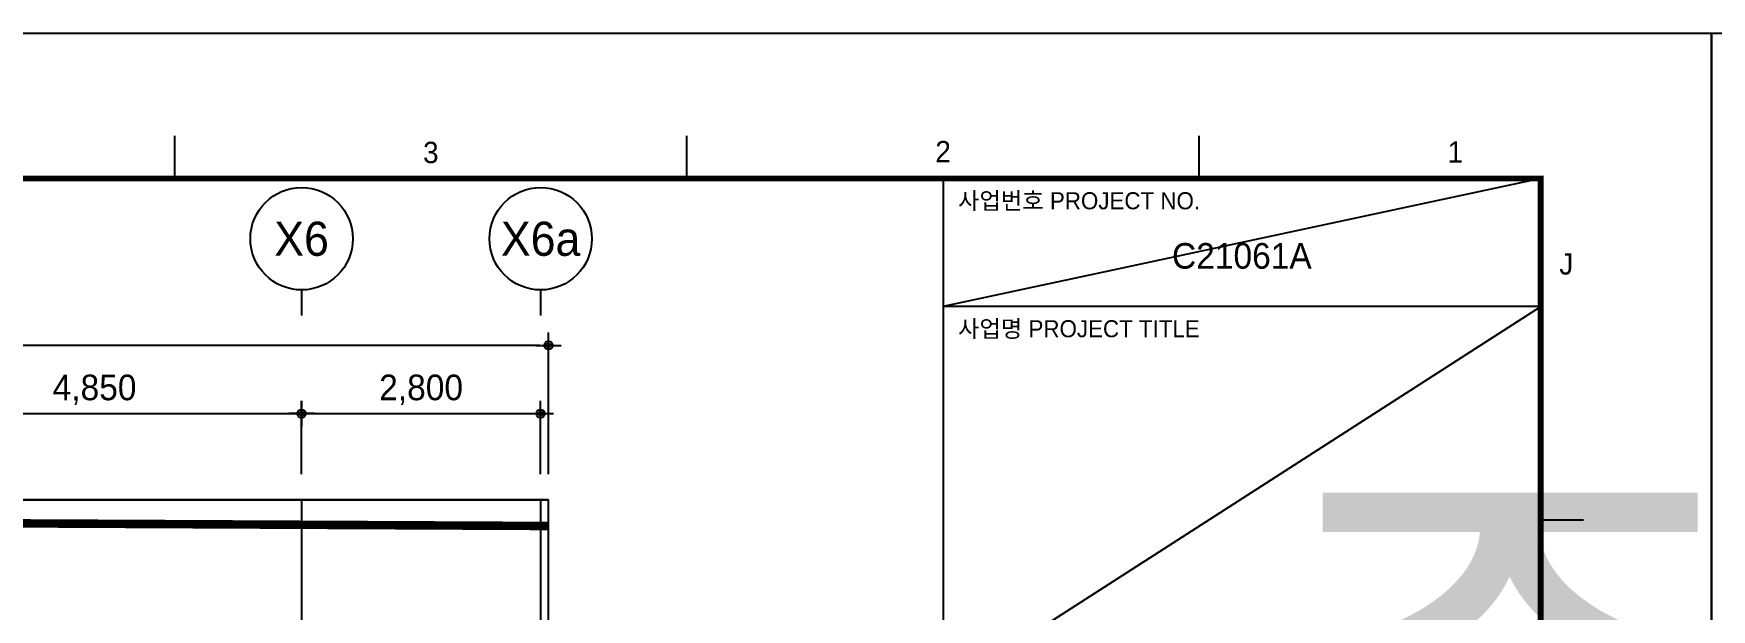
# Model space of a CAD drawing. Header units: millimetres. Extents: x 0 to 1390178, y 0 to 110113.
# Drawn here: x 64347 to 84000, y 52649 to 59400 of the extents above; entities that cross this region are included whole.
import ezdxf
from ezdxf.enums import TextEntityAlignment as Align
from ezdxf.xclip import XClip

# ---------------------------------------------------------------- set-up
doc = ezdxf.new("R2018")
doc.units = ezdxf.units.MM
doc.header["$LTSCALE"] = 100
doc.header["$XCLIPFRAME"] = 0
doc.linetypes.add('X - 평면도$0$CEN', pattern=[62, 60, -1, 0, -1])
doc.linetypes.add('X - 평면도$0$PHANTOM2', pattern=[50, 40, -2, 2, -2, 2, -2])
doc.layers.get('DEFPOINTS').update_dxf_attribs({"color": 145})
for name, color, linetype in [('AA-XXXX-DIMS', 7, 'Continuous'), ('DIM', 7, 'Continuous'), ('X - SHEET$0$AA-BORD-FORM', 7, 'Continuous'), ('X - SHEET$0$AA-BORD-TEXT', 3, 'Continuous'), ('X - 평면도$0$0-구역계', 1, 'Continuous'), ('X - 평면도$0$AA-XXXX-CNTL', 1, 'X - 평면도$0$CEN')]:
    doc.layers.add(name, color=color, linetype=linetype)
doc.layers.add('X - SHEET$0$DEFPOINT', color=165, linetype='Continuous', plot=False)
doc.layers.add('X - 평면도$0$DEFPOINT', color=163, linetype='Continuous', plot=False)
doc.styles.add('HAUD01', font='Dotum.ttf')
doc.styles.get("Standard").update_dxf_attribs({"font": 'Dotum.ttf'})
doc.styles.add('X - SHEET$0$HAUD01', font='Dotum.ttf')
doc.dimstyles.new('HAUD-100', dxfattribs={"dimscale": 100, "dimtxt": 3, "dimasz": 1, "dimexe": 0, "dimexo": 3, "dimgap": 1, "dimtad": 1, "dimdec": 0, "dimdsep": 46, "dimlunit": 6, "dimtxsty": 'HAUD01', "dimblk": 'DIMDOT', "dimcen": 2.5, "dimdle": 1.5, "dimclrd": 7, "dimclre": 7, "dimclrt": 3, "dimadec": 0, "dimazin": 0, "dimtfac": 1, "dimtdec": 0, "dimtix": 1, "dimtmove": 2, "dimatfit": 3, "dimfxl": 1, "dimtvp": 1, "dimtolj": 1, "dimtzin": 0, "dimarcsym": 0})

# ---------------------------------------------------------------- blocks, each defined once
blk = doc.blocks.new('X - SHEET$0$HAUDsheetV')
at = {"layer": 'X - SHEET$0$AA-BORD-FORM', "color": 2}
for p, q in [((661, 577), (661, 582)), ((721, 577), (721, 582)), ((781, 577), (781, 582)), ((751, 577), (751, 17)), ((821, 537), (826, 537))]:
    blk.add_line(p, q, dxfattribs=at)
at = {"layer": 'X - SHEET$0$AA-BORD-FORM', "color": 3}
blk.add_line((821, 562), (751, 562), dxfattribs=at)
at = {"layer": 'X - SHEET$0$AA-BORD-FORM', "color": 1}
blk.add_lwpolyline([(1, 0), (841, 0), (841, 594), (1, 594)], close=True, dxfattribs=at)
at = {"layer": 'X - SHEET$0$AA-BORD-FORM', "color": 2, "const_width": 0.682}
blk.add_lwpolyline([(21, 17), (21, 577), (821, 577), (821, 17)], close=True, dxfattribs=at)
at = {"layer": 'X - SHEET$0$AA-BORD-TEXT', "color": 7, "style": 'X - SHEET$0$HAUD01'}
for s, p in [('3', (691, 580.06)), ('2', (751, 580.16)), ('1', (811, 580.12)), ('J', (824, 567))]:
    blk.add_text(s, height=2.5, dxfattribs=at).set_placement(p, align=Align.MIDDLE_CENTER)
at = {"layer": 'X - SHEET$0$AA-BORD-TEXT', "color": 3, "style": 'X - SHEET$0$HAUD01'}
for s, p in [('사업번호 PROJECT NO.', (752.75, 573.4)), ('사업명 PROJECT TITLE', (752.75, 558.4))]:
    blk.add_text(s, height=2, rotation=360, dxfattribs=at).set_placement(p)
for tag, p in [('PJCode', (786, 567.94)), ('작성자', (786.11, 194.82)), ('검토자', (786.11, 181.82)), ('최종검토자', (786.11, 168.82)), ('승인자', (786.11, 155.82)), ('일자', (786.83, 144.02)), ('개정번호', (812, 65.92))]:
    blk.add_attdef(tag, text='', height=3, dxfattribs=at).set_placement(p, align=Align.MIDDLE_CENTER)
at = {"layer": 'X - SHEET$0$AA-BORD-TEXT', "color": 3, "lineweight": 30, "flags": 104}
blk.add_attdef('PJTitle', text='', height=4, dxfattribs=at).set_placement((787.25, 536.62), align=Align.MIDDLE_CENTER)
blk = doc.blocks.new('X - SHEET')
at = {"layer": 'X - SHEET$0$DEFPOINT'}
for p, q in [((82000, 57700), (75000, 56200)), ((75000, 51700), (82000, 56200))]:
    blk.add_line(p, q, dxfattribs=at)
ref = blk.add_blockref('X - SHEET$0$HAUDsheetV', (-100, 0), dxfattribs=dict(xscale=100, yscale=100, zscale=100))
ref.add_attrib('PJCode', 'C21061A', dxfattribs={"layer": 'X - SHEET$0$AA-BORD-TEXT', "color": 3, "height": 300, "style": 'X - SHEET$0$HAUD01'}).set_placement((78500, 56794), align=Align.MIDDLE_CENTER)
lines = blk.add_mtext('중랑구 상봉동 116-49번지 일원 2030 청년주택 \\P신축공사', dxfattribs={"layer": 'X - SHEET$0$AA-BORD-TEXT', "color": 3, "insert": (78625, 53662), "char_height": 5056.52, "attachment_point": 1})
ref.add_attrib('PJTitle', '', (78625, 53662), dxfattribs={"flags": 104}).embed_mtext(lines)
blk = doc.blocks.new('X - 평면도$0$A$C9949ff83')
at = {"layer": 'DEFPOINTS'}
for points in [[(0, 59400), (84000, 59400), (84000, 0), (0, 0)], [(2000, 1700), (75000, 1700), (75000, 57700), (2000, 57700)]]:
    blk.add_lwpolyline(points, close=True, dxfattribs=at)
blk = doc.blocks.new('X - 평면도$0$A$C131C07CB')
at = {"layer": 'X - 평면도$0$0-구역계', "color": 1, "linetype": 'X - 평면도$0$PHANTOM2', "const_width": 100, "flags": 128}
blk.add_lwpolyline([(50108, 50546), (32940, 50631), (27658, 50496), (20509, 50187), (2300, 48329), (1988, 39918), (1940, 31390), (1399, 24265), (272, 6596), (50, 108), (11256, 50), (11486, 6795), (29909, 7122), (29397, 12805), (50106, 15382)], close=True, dxfattribs=at)
at = {"layer": 'X - 평면도$0$DEFPOINT'}
blk.add_lwpolyline([(50108, 50546), (32940, 50631), (27658, 50496), (20509, 50187), (2300, 48329), (1988, 39918), (1940, 31390), (1399, 24265), (272, 6596), (50, 108), (11256, 50), (11486, 6795), (29909, 7122), (29397, 12805), (50106, 15382)], close=True, dxfattribs=at)
blk = doc.blocks.new('X - 평면도', base_point=(-475.4, -286.7))
at = {"layer": 'DEFPOINTS'}
blk.add_lwpolyline([(27286.2, 9289.6), (88213.6, 9289.6), (88213.6, -40156.9), (27286.2, -40156.9)], close=True, dxfattribs=at)
at = {"layer": 'X - 평면도$0$AA-XXXX-CNTL'}
for p, q in [((76172, 11965.5), (76172, -42380.7)), ((78972, 11965.5), (78972, 293.1))]:
    blk.add_line(p, q, dxfattribs=at)
for p in [(19249.9, 14755.9), (19249.9, -44644.1)]:
    blk.add_blockref('X - 평면도$0$A$C9949ff83', p)
at = {"layer": 'DEFPOINTS'}
blk.add_blockref('X - 평면도$0$A$C131C07CB', (32532.9, -41580.2), dxfattribs=at)
blk = doc.blocks.new('DIMDOT')
at = {"layer": 'AA-XXXX-DIMS'}
for p, q in [((-1.5, 0), (1.5, 0)), ((0, -1.5), (0, 1.5))]:
    blk.add_line(p, q, dxfattribs=at)
for radius in [0.5, 0.25]:
    blk.add_circle((0, 0), radius, dxfattribs=at)
blk = doc.blocks.new('*D735')
at = {"layer": 'DEFPOINTS', "color": 0, "transparency": 16777216}
for p in [(54274, 55745), (54274, 53934, 0), (70378, 53934, 0)]:
    blk.add_point(p, dxfattribs=at)
at = {"layer": 'DIM', "color": 7, "lineweight": -2, "transparency": 16777216}
for p, q in [((54274, 54234), (54274, 55745)), ((70278, 55745), (54374, 55745)), ((70378, 54234), (70378, 55745))]:
    blk.add_line(p, q, dxfattribs=at)
at = {"layer": 'DIM', "color": 7, "lineweight": -2, "transparency": 16777216, "xscale": 100, "yscale": 100, "zscale": 100, "rotation": 180}
blk.add_blockref('DIMDOT', (54274, 55745), dxfattribs=at)
at = {"layer": 'DIM', "color": 7, "lineweight": -2, "transparency": 16777216, "xscale": 100, "yscale": 100, "zscale": 100}
blk.add_blockref('DIMDOT', (70378, 55745), dxfattribs=at)
at = {"layer": 'DIM', "color": 3, "transparency": 16777216, "insert": (62326, 56024), "char_height": 300, "attachment_point": 5, "style": 'HAUD01'}
blk.add_mtext('\\A1;44,550', dxfattribs=at)
blk = doc.blocks.new('*D737')
at = {"layer": 'DEFPOINTS', "color": 0, "transparency": 16777216}
for p in [(67486, 54945), (62636, 53934, 0), (67486, 53934, 0)]:
    blk.add_point(p, dxfattribs=at)
at = {"layer": 'DIM', "color": 7, "lineweight": -2, "transparency": 16777216}
for p, q in [((62636, 54234), (62636, 54945)), ((62736, 54945), (67386, 54945)), ((67486, 54234), (67486, 54945))]:
    blk.add_line(p, q, dxfattribs=at)
at = {"layer": 'DIM', "color": 7, "lineweight": -2, "transparency": 16777216, "xscale": 100, "yscale": 100, "zscale": 100, "rotation": 180}
blk.add_blockref('DIMDOT', (62636, 54945), dxfattribs=at)
at = {"layer": 'DIM', "color": 7, "lineweight": -2, "transparency": 16777216, "xscale": 100, "yscale": 100, "zscale": 100}
blk.add_blockref('DIMDOT', (67486, 54945), dxfattribs=at)
at = {"layer": 'DIM', "color": 3, "transparency": 16777216, "insert": (65061, 55224), "char_height": 300, "attachment_point": 5, "style": 'HAUD01'}
blk.add_mtext('\\A1;4,850', dxfattribs=at)
blk = doc.blocks.new('*D738')
at = {"layer": 'DEFPOINTS', "color": 0, "transparency": 16777216}
for p in [(70286, 54945), (67486, 53934, 0), (70286, 53934, 0)]:
    blk.add_point(p, dxfattribs=at)
at = {"layer": 'DIM', "color": 7, "lineweight": -2, "transparency": 16777216}
for p, q in [((67486, 54234), (67486, 54945)), ((67586, 54945), (70186, 54945)), ((70286, 54234), (70286, 54945))]:
    blk.add_line(p, q, dxfattribs=at)
at = {"layer": 'DIM', "color": 7, "lineweight": -2, "transparency": 16777216, "xscale": 100, "yscale": 100, "zscale": 100, "rotation": 180}
blk.add_blockref('DIMDOT', (67486, 54945), dxfattribs=at)
at = {"layer": 'DIM', "color": 7, "lineweight": -2, "transparency": 16777216, "xscale": 100, "yscale": 100, "zscale": 100}
blk.add_blockref('DIMDOT', (70286, 54945), dxfattribs=at)
at = {"layer": 'DIM', "color": 3, "transparency": 16777216, "insert": (68886, 55224), "char_height": 300, "attachment_point": 5, "style": 'HAUD01'}
blk.add_mtext('\\A1;2,800', dxfattribs=at)

msp = doc.modelspace()

# ---------------------------------------------------------------- linework, layer by layer
at = {"layer": 'DIM'}
for p, q in [((67486, 56394.6, 0), (67486, 56094.6, 0)), ((70286, 56394.6), (70286, 56094.6))]:
    msp.add_line(p, q, dxfattribs=at)
for centre in [(67486, 56994.6, 0), (70286, 56994.6)]:
    msp.add_circle(centre, 600, dxfattribs=at)

# ---------------------------------------------------------------- block references
msp.add_blockref('X - SHEET', (84000, 0))
ref = msp.add_blockref('X - 평면도', (-26173.8, -15042.6))
XClip(ref).set_block_clipping_path([(33824.3412808923, 19243.1096737636), (88213.6007375629, 68689.6188814965)])

# ---------------------------------------------------------------- texts
at = {"layer": 'DIM', "style": 'HAUD01'}
for s, p in [('X6', (67486, 56994.6, 0)), ('X6a', (70286, 56994.6))]:
    msp.add_text(s, height=400, dxfattribs=at).set_placement(p, align=Align.MIDDLE)

# ---------------------------------------------------------------- dimensions: what is measured, and where the dimension line sits
at = {"layer": 'DIM'}
dim = msp.add_linear_dim(base=(70286, 54944.6, 0), p1=(67486, 53933.7), p2=(70286, 53933.7), angle=180, dimstyle='HAUD-100', override={"dimscale": 100}, dxfattribs=at)
dim.commit()
dim.dimension.update_dxf_attribs({"geometry": '*D738', "text_midpoint": (68886, 55223.7, 0)})

# ---------------------------------------------------------------- next in the draw order: linework, layer by layer
at = {"layer": 'DEFPOINTS'}
msp.add_lwpolyline([(70378.4, 53933.7), (54274.1, 53933.7), (54274.1, 4365.1), (70378.4, 4365.1)], close=True, dxfattribs=at)

# ---------------------------------------------------------------- next in the draw order: block references
msp.add_blockref('X - SHEET', (0, 0))

# ---------------------------------------------------------------- next in the draw order: dimensions: what is measured, and where the dimension line sits
at = {"layer": 'DIM'}
dim = msp.add_linear_dim(base=(54274.1, 55744.6, 0), p1=(70378.4, 53933.7), p2=(54274.1, 53933.7), text='44,550', dimstyle='HAUD-100', override={"dimscale": 100}, dxfattribs=at)
dim.commit()
dim.dimension.update_dxf_attribs({"geometry": '*D735', "text_midpoint": (62326.3, 56023.7, 0)})
dim = msp.add_linear_dim(base=(67486, 54944.6, 0), p1=(62636, 53933.7), p2=(67486, 53933.7), angle=180, dimstyle='HAUD-100', override={"dimscale": 100}, dxfattribs=at)
dim.commit()
dim.dimension.update_dxf_attribs({"geometry": '*D737', "text_midpoint": (65061, 55223.7, 0)})

# ---------------------------------------------------------------- next in the draw order: block references
ref = msp.add_blockref('X - 평면도', (-9161.4, 44357.4))
XClip(ref).set_block_clipping_path([(62960.0628521051, -40278.9423275622), (79064.4586540633, 9289.6188814864)])

doc.saveas('drawing.dxf')
